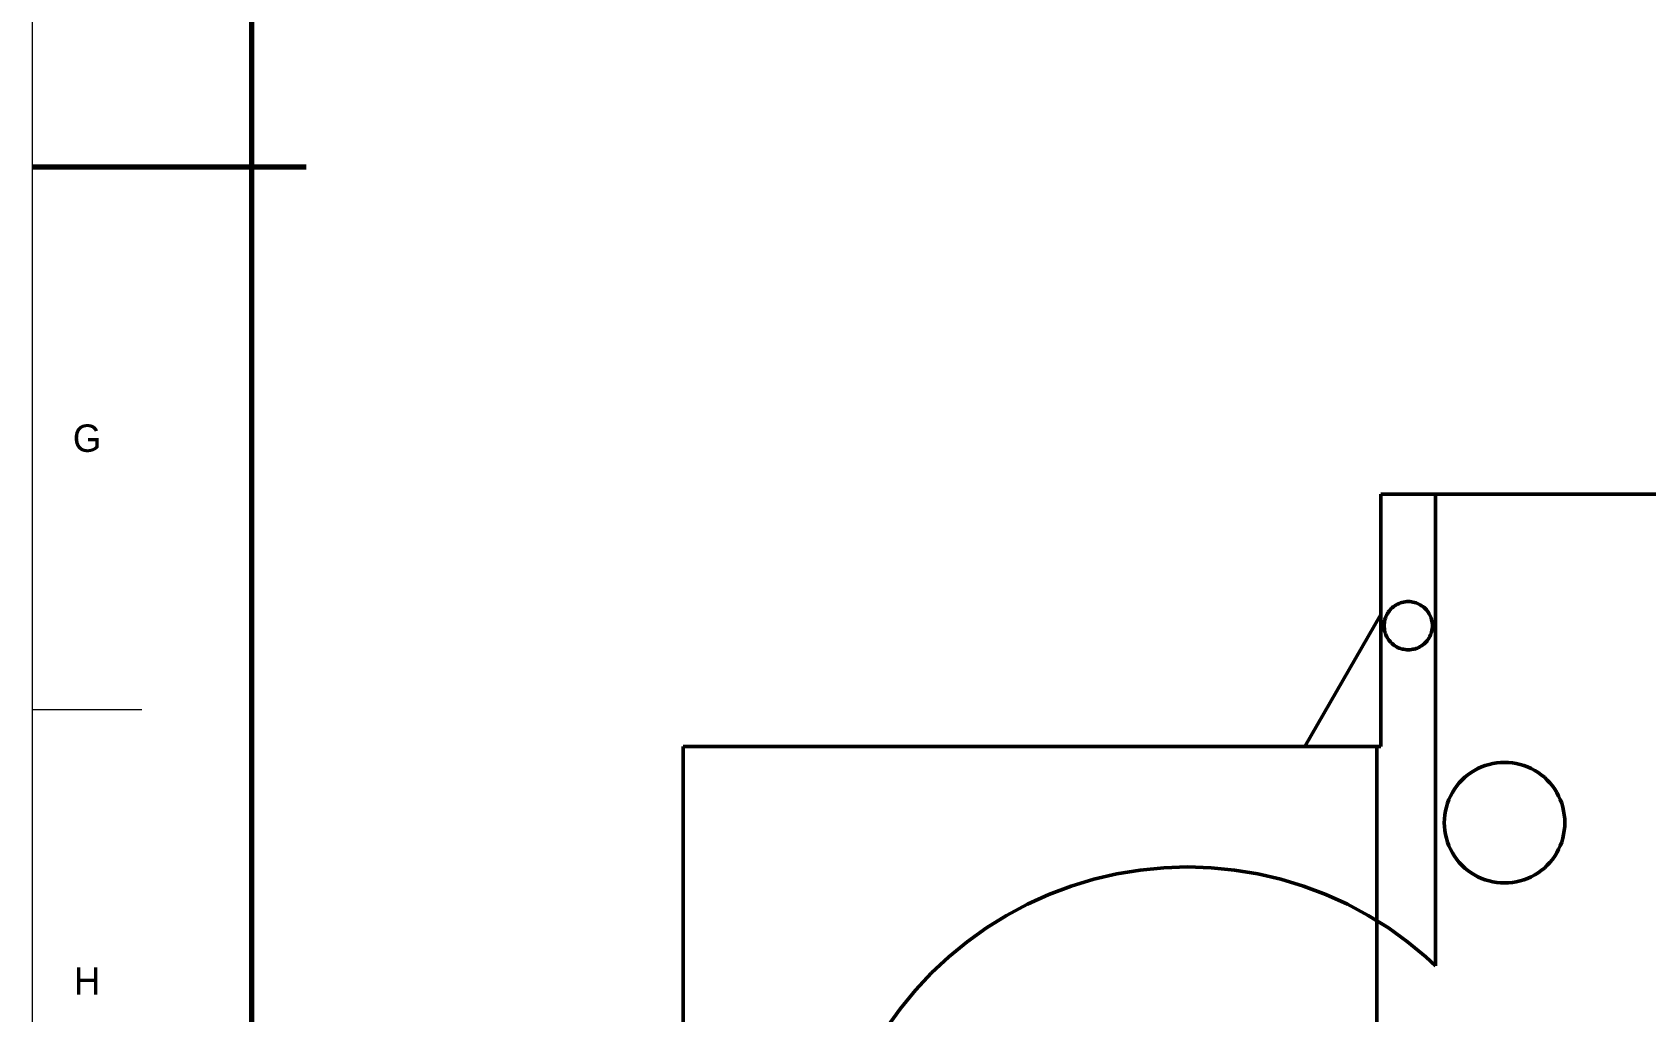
# Model space of a CAD drawing. Header units: millimetres. Extents: x 0 to 841, y 0 to 594.
# Drawn here: x 0 to 147.2, y 219.9 to 309.3 of the extents above; entities that cross this region are included whole.
import ezdxf
from ezdxf.enums import TextEntityAlignment as Align

# ---------------------------------------------------------------- set-up
doc = ezdxf.new("R2010")
doc.units = ezdxf.units.MM
doc.linetypes.add('DASHED', pattern=[1.524, 1.27, -0.254])
for name, color, linetype, lineweight in [('FINA', 7, 'CONTINUOUS', 18), ('NORMA', 7, 'CONTINUOUS', 70), ('OCULTA', 8, 'DASHED', 25), ('TEXTO', 7, 'CONTINUOUS', 25), ('VISIBLE', 7, 'CONTINUOUS', 50)]:
    doc.layers.add(name, color=color, linetype=linetype, lineweight=lineweight)

msp = doc.modelspace()

# ---------------------------------------------------------------- linework, layer by layer
at = {"layer": 'FINA'}
for p, q in [((0, 297), (10, 297)), ((0, 247.5), (10, 247.5))]:
    msp.add_line(p, q, dxfattribs=at)
msp.add_lwpolyline([(0, 0), (841, 0), (841, 594), (0, 594)], close=True, dxfattribs=at)
at = {"layer": 'NORMA'}
msp.add_line((0, 297), (25, 297), dxfattribs=at)
msp.add_lwpolyline([(20, 10), (831, 10), (831, 584), (20, 584)], close=True, dxfattribs=at)
at = {"layer": 'OCULTA'}
for p, q in [((123.03, 256.17), (123.03, 267.14)), ((123.03, 267.14), (128.03, 267.14)), ((123.03, 267.14), (123.03, 267.14)), ((128.03, 267.14), (128.03, 267.14)), ((128.03, 267.14), (128.03, 267.14)), ((128.03, 267.14), (189.38, 267.14)), ((116.09, 244.14), (123.03, 256.17)), ((123.03, 256.17), (123.03, 256.17)), ((123.56, 256.12), (123.63, 256.24)), ((123.63, 256.24), (123.7, 256.37)), ((123.7, 256.37), (123.79, 256.48)), ((123.79, 256.48), (123.88, 256.59)), ((123.88, 256.59), (123.98, 256.7)), ((123.98, 256.7), (124.08, 256.8)), ((124.08, 256.8), (124.19, 256.89)), ((124.19, 256.89), (124.31, 256.97)), ((124.31, 256.97), (124.43, 257.05)), ((124.43, 257.05), (124.56, 257.12)), ((124.56, 257.12), (124.69, 257.18)), ((124.69, 257.18), (124.83, 257.23)), ((124.83, 257.23), (124.96, 257.27)), ((124.96, 257.27), (125.1, 257.3)), ((125.1, 257.3), (125.25, 257.32)), ((125.25, 257.32), (125.39, 257.34)), ((125.39, 257.34), (125.53, 257.34)), ((125.53, 257.34), (125.68, 257.34)), ((125.68, 257.34), (125.82, 257.32)), ((125.82, 257.32), (125.96, 257.3)), ((125.96, 257.3), (126.1, 257.27)), ((126.1, 257.27), (126.24, 257.23)), ((126.24, 257.23), (126.37, 257.18)), ((126.37, 257.18), (126.51, 257.12)), ((126.51, 257.12), (126.63, 257.05)), ((126.75, 256.97), (126.63, 257.05)), ((126.75, 256.97), (126.87, 256.89)), ((126.98, 256.8), (126.87, 256.89)), ((126.98, 256.8), (127.09, 256.7)), ((127.19, 256.59), (127.09, 256.7)), ((127.19, 256.59), (127.28, 256.48)), ((127.36, 256.37), (127.28, 256.48)), ((127.44, 256.24), (127.36, 256.37)), ((127.51, 256.12), (127.44, 256.24)), ((123.33, 255.14), (123.34, 255.29)), ((123.34, 255), (123.33, 255.14)), ((123.34, 255.29), (123.35, 255.43)), ((123.35, 254.86), (123.34, 255)), ((123.35, 255.43), (123.37, 255.57)), ((123.37, 254.71), (123.35, 254.86)), ((123.37, 255.57), (123.41, 255.71)), ((123.41, 254.57), (123.37, 254.71)), ((123.41, 255.71), (123.45, 255.85)), ((123.45, 255.85), (123.5, 255.99)), ((123.5, 255.99), (123.56, 256.12)), ((127.57, 255.99), (127.51, 256.12)), ((127.57, 255.99), (127.62, 255.85)), ((127.66, 255.71), (127.62, 255.85)), ((127.66, 255.71), (127.69, 255.57)), ((127.66, 254.57), (127.69, 254.71)), ((127.71, 255.43), (127.69, 255.57)), ((127.69, 254.71), (127.71, 254.86)), ((127.73, 255.29), (127.71, 255.43)), ((127.71, 254.86), (127.73, 255)), ((127.73, 255.14), (127.73, 255.29)), ((127.73, 255), (127.73, 255.14)), ((123.45, 254.44), (123.41, 254.57)), ((123.5, 254.3), (123.45, 254.44)), ((123.56, 254.17), (123.5, 254.3)), ((123.63, 254.04), (123.56, 254.17)), ((123.7, 253.92), (123.63, 254.04)), ((123.79, 253.8), (123.7, 253.92)), ((123.88, 253.69), (123.79, 253.8)), ((123.98, 253.59), (123.88, 253.69)), ((123.98, 253.59), (124.08, 253.49)), ((124.19, 253.4), (124.08, 253.49)), ((124.19, 253.4), (124.31, 253.31)), ((124.31, 253.31), (124.43, 253.24)), ((124.43, 253.24), (124.56, 253.17)), ((126.51, 253.17), (126.63, 253.24)), ((126.63, 253.24), (126.75, 253.31)), ((126.75, 253.31), (126.87, 253.4)), ((126.87, 253.4), (126.98, 253.49)), ((126.98, 253.49), (127.09, 253.59)), ((127.09, 253.59), (127.19, 253.69)), ((127.19, 253.69), (127.28, 253.8)), ((127.28, 253.8), (127.36, 253.92)), ((127.36, 253.92), (127.44, 254.04)), ((127.44, 254.04), (127.51, 254.17)), ((127.51, 254.17), (127.57, 254.3)), ((127.57, 254.3), (127.62, 254.44)), ((127.62, 254.44), (127.66, 254.57)), ((124.56, 253.17), (124.69, 253.11)), ((124.69, 253.11), (124.83, 253.06)), ((124.83, 253.06), (124.96, 253.02)), ((124.96, 253.02), (125.1, 252.99)), ((125.1, 252.99), (125.25, 252.96)), ((125.25, 252.96), (125.39, 252.95)), ((125.39, 252.95), (125.53, 252.94)), ((125.53, 252.94), (125.68, 252.95)), ((125.68, 252.95), (125.82, 252.96)), ((125.82, 252.96), (125.96, 252.99)), ((125.96, 252.99), (126.1, 253.02)), ((126.1, 253.02), (126.24, 253.06)), ((126.24, 253.06), (126.37, 253.11)), ((126.37, 253.11), (126.51, 253.17)), ((59.38, 156.14), (59.38, 244.14)), ((59.38, 244.14), (90.38, 244.14)), ((59.38, 244.14), (59.38, 244.14)), ((59.38, 244.14), (59.38, 244.14)), ((90.38, 244.14), (116.09, 244.14)), ((116.09, 244.14), (116.09, 244.14)), ((122.68, 244.14), (122.68, 244.14)), ((123.03, 244.14), (123.03, 244.14)), ((130.69, 241.32), (130.97, 241.54)), ((130.97, 241.54), (131.26, 241.75)), ((131.26, 241.75), (131.57, 241.94)), ((131.57, 241.94), (131.89, 242.11)), ((131.89, 242.11), (132.21, 242.26)), ((132.21, 242.26), (132.55, 242.39)), ((132.55, 242.39), (132.9, 242.49)), ((132.9, 242.49), (133.25, 242.57)), ((133.25, 242.57), (133.6, 242.63)), ((133.6, 242.63), (133.96, 242.67)), ((133.96, 242.67), (134.32, 242.68)), ((134.32, 242.68), (134.68, 242.67)), ((134.68, 242.67), (135.04, 242.63)), ((135.04, 242.63), (135.39, 242.57)), ((135.39, 242.57), (135.74, 242.49)), ((135.74, 242.49), (136.09, 242.39)), ((136.42, 242.26), (136.09, 242.39)), ((136.42, 242.26), (136.75, 242.11)), ((136.75, 242.11), (137.07, 241.94)), ((137.07, 241.94), (137.37, 241.75)), ((137.37, 241.75), (137.67, 241.54)), ((137.95, 241.32), (137.67, 241.54)), ((129.56, 239.93), (129.75, 240.24)), ((129.75, 240.24), (129.96, 240.53)), ((129.96, 240.53), (130.18, 240.81)), ((130.18, 240.81), (130.43, 241.07)), ((130.43, 241.07), (130.69, 241.32)), ((138.21, 241.07), (137.95, 241.32)), ((138.21, 241.07), (138.45, 240.81)), ((138.68, 240.53), (138.45, 240.81)), ((138.68, 240.53), (138.89, 240.24)), ((139.08, 239.93), (138.89, 240.24)), ((128.92, 238.25), (129.01, 238.6)), ((129.01, 238.6), (129.11, 238.95)), ((129.11, 238.95), (129.24, 239.28)), ((129.24, 239.28), (129.39, 239.61)), ((129.39, 239.61), (129.56, 239.93)), ((139.08, 239.93), (139.25, 239.61)), ((139.4, 239.28), (139.25, 239.61)), ((139.53, 238.95), (139.4, 239.28)), ((139.63, 238.6), (139.53, 238.95)), ((139.71, 238.25), (139.63, 238.6)), ((128.82, 237.18), (128.83, 237.54)), ((128.83, 236.82), (128.82, 237.18)), ((128.83, 237.54), (128.87, 237.9)), ((128.87, 237.9), (128.92, 238.25)), ((139.77, 237.9), (139.71, 238.25)), ((139.81, 237.54), (139.77, 237.9)), ((139.82, 237.18), (139.81, 237.54)), ((139.81, 236.82), (139.82, 237.18)), ((128.87, 236.46), (128.83, 236.82)), ((128.92, 236.11), (128.87, 236.46)), ((129.01, 235.76), (128.92, 236.11)), ((129.01, 235.76), (129.11, 235.41)), ((139.53, 235.41), (139.63, 235.76)), ((139.63, 235.76), (139.71, 236.11)), ((139.71, 236.11), (139.77, 236.46)), ((139.77, 236.46), (139.81, 236.82)), ((129.24, 235.08), (129.11, 235.41)), ((129.39, 234.75), (129.24, 235.08)), ((129.39, 234.75), (129.56, 234.43)), ((129.75, 234.12), (129.56, 234.43)), ((129.96, 233.83), (129.75, 234.12)), ((138.68, 233.83), (138.89, 234.12)), ((138.89, 234.12), (139.08, 234.43)), ((139.08, 234.43), (139.25, 234.75)), ((139.25, 234.75), (139.4, 235.08)), ((139.4, 235.08), (139.53, 235.41)), ((98.94, 232.51), (101.08, 232.86)), ((101.08, 232.86), (103.22, 233.07)), ((103.22, 233.07), (105.38, 233.14)), ((105.38, 233.14), (107.54, 233.07)), ((107.54, 233.07), (109.69, 232.86)), ((109.69, 232.86), (111.82, 232.51)), ((130.18, 233.55), (129.96, 233.83)), ((130.18, 233.55), (130.43, 233.29)), ((130.43, 233.29), (130.69, 233.04)), ((130.69, 233.04), (130.97, 232.82)), ((131.26, 232.61), (130.97, 232.82)), ((131.26, 232.61), (131.57, 232.42)), ((137.07, 232.42), (137.37, 232.61)), ((137.37, 232.61), (137.67, 232.82)), ((137.67, 232.82), (137.95, 233.04)), ((137.95, 233.04), (138.21, 233.29)), ((138.21, 233.29), (138.45, 233.55)), ((138.45, 233.55), (138.68, 233.83)), ((92.75, 230.63), (94.78, 231.39)), ((94.78, 231.39), (96.84, 232.02)), ((96.84, 232.02), (98.94, 232.51)), ((111.82, 232.51), (113.92, 232.02)), ((115.99, 231.39), (113.92, 232.02)), ((115.99, 231.39), (118.01, 230.63)), ((131.57, 232.42), (131.89, 232.25)), ((131.89, 232.25), (132.21, 232.1)), ((132.55, 231.97), (132.21, 232.1)), ((132.55, 231.97), (132.9, 231.87)), ((132.9, 231.87), (133.25, 231.79)), ((133.25, 231.79), (133.6, 231.73)), ((133.6, 231.73), (133.96, 231.69)), ((133.96, 231.69), (134.32, 231.68)), ((134.32, 231.68), (134.68, 231.69)), ((134.68, 231.69), (135.04, 231.73)), ((135.04, 231.73), (135.39, 231.79)), ((135.39, 231.79), (135.74, 231.87)), ((135.74, 231.87), (136.09, 231.97)), ((136.09, 231.97), (136.42, 232.1)), ((136.42, 232.1), (136.75, 232.25)), ((136.75, 232.25), (137.07, 232.42)), ((88.88, 228.72), (90.79, 229.74)), ((90.79, 229.74), (92.75, 230.63)), ((118.01, 230.63), (119.98, 229.74)), ((121.88, 228.72), (119.98, 229.74)), ((87.05, 227.58), (88.88, 228.72)), ((121.88, 228.72), (122.68, 228.22)), ((122.68, 172.06), (122.68, 228.22)), ((122.68, 228.22), (122.68, 228.22)), ((85.29, 226.32), (87.05, 227.58)), ((83.62, 224.95), (85.29, 226.32)), ((82.05, 223.48), (83.62, 224.95)), ((128.03, 224.12), (128.03, 224.12)), ((80.57, 221.9), (82.05, 223.48)), ((79.2, 220.23), (80.57, 221.9)), ((77.94, 218.48), (79.2, 220.23))]:
    msp.add_line(p, q, dxfattribs=at)
at = {"layer": 'VISIBLE'}
for p, q in [((123.03, 244.14), (123.03, 267.14)), ((123.03, 267.14), (128.03, 267.14)), ((123.03, 256.17), (123.03, 267.14)), ((123.03, 267.14), (123.03, 267.14)), ((123.03, 267.14), (123.03, 267.14)), ((123.03, 267.14), (189.38, 267.14)), ((128.03, 254.62), (128.03, 267.14)), ((128.03, 252.43), (128.03, 267.14)), ((128.03, 267.14), (189.38, 267.14)), ((116.09, 244.14), (123.03, 256.17)), ((116.09, 244.14), (123.03, 256.17)), ((123.03, 244.14), (123.03, 256.17)), ((123.03, 256.17), (123.03, 256.17)), ((123.03, 256.17), (123.03, 256.17)), ((123.03, 256.17), (123.03, 256.17)), ((123.03, 256.17), (123.03, 256.17)), ((123.03, 256.17), (123.03, 256.17)), ((123.56, 256.12), (123.63, 256.24)), ((123.63, 256.24), (123.56, 256.12)), ((123.63, 256.24), (123.7, 256.37)), ((123.7, 256.37), (123.63, 256.24)), ((123.63, 256.24), (123.63, 256.24)), ((123.7, 256.37), (123.79, 256.48)), ((123.79, 256.48), (123.7, 256.37)), ((123.7, 256.37), (123.7, 256.37)), ((123.79, 256.48), (123.88, 256.59)), ((123.88, 256.59), (123.79, 256.48)), ((123.79, 256.48), (123.79, 256.48)), ((123.88, 256.59), (123.98, 256.7)), ((123.98, 256.7), (123.88, 256.59)), ((123.88, 256.59), (123.88, 256.59)), ((123.98, 256.7), (124.08, 256.8)), ((124.08, 256.8), (123.98, 256.7)), ((123.98, 256.7), (123.98, 256.7)), ((124.08, 256.8), (124.19, 256.89)), ((124.19, 256.89), (124.08, 256.8)), ((124.08, 256.8), (124.08, 256.8)), ((124.19, 256.89), (124.31, 256.97)), ((124.31, 256.97), (124.19, 256.89)), ((124.19, 256.89), (124.19, 256.89)), ((124.31, 256.97), (124.43, 257.05)), ((124.43, 257.05), (124.31, 256.97)), ((124.31, 256.97), (124.31, 256.97)), ((124.43, 257.05), (124.56, 257.12)), ((124.56, 257.12), (124.43, 257.05)), ((124.43, 257.05), (124.43, 257.05)), ((124.56, 257.12), (124.69, 257.18)), ((124.69, 257.18), (124.56, 257.12)), ((124.56, 257.12), (124.56, 257.12)), ((124.69, 257.18), (124.83, 257.23)), ((124.83, 257.23), (124.69, 257.18)), ((124.69, 257.18), (124.69, 257.18)), ((124.83, 257.23), (124.96, 257.27)), ((124.96, 257.27), (124.83, 257.23)), ((124.83, 257.23), (124.83, 257.23)), ((124.96, 257.27), (125.1, 257.3)), ((125.1, 257.3), (124.96, 257.27)), ((124.96, 257.27), (124.96, 257.27)), ((125.1, 257.3), (125.25, 257.32)), ((125.25, 257.32), (125.1, 257.3)), ((125.1, 257.3), (125.1, 257.3)), ((125.25, 257.32), (125.39, 257.34)), ((125.39, 257.34), (125.25, 257.32)), ((125.25, 257.32), (125.25, 257.32)), ((125.39, 257.34), (125.53, 257.34)), ((125.53, 257.34), (125.39, 257.34)), ((125.39, 257.34), (125.39, 257.34)), ((125.53, 257.34), (125.68, 257.34)), ((125.68, 257.34), (125.53, 257.34)), ((125.53, 257.34), (125.53, 257.34)), ((125.68, 257.34), (125.82, 257.32)), ((125.82, 257.32), (125.68, 257.34)), ((125.68, 257.34), (125.68, 257.34)), ((125.82, 257.32), (125.96, 257.3)), ((125.96, 257.3), (125.82, 257.32)), ((125.82, 257.32), (125.82, 257.32)), ((125.96, 257.3), (126.1, 257.27)), ((126.1, 257.27), (125.96, 257.3)), ((125.96, 257.3), (125.96, 257.3)), ((126.1, 257.27), (126.24, 257.23)), ((126.24, 257.23), (126.1, 257.27)), ((126.1, 257.27), (126.1, 257.27)), ((126.24, 257.23), (126.37, 257.18)), ((126.24, 257.23), (126.24, 257.23)), ((126.37, 257.18), (126.24, 257.23)), ((126.37, 257.18), (126.51, 257.12)), ((126.51, 257.12), (126.37, 257.18)), ((126.37, 257.18), (126.37, 257.18)), ((126.51, 257.12), (126.63, 257.05)), ((126.63, 257.05), (126.51, 257.12)), ((126.51, 257.12), (126.51, 257.12)), ((126.75, 256.97), (126.63, 257.05)), ((126.75, 256.97), (126.63, 257.05)), ((126.63, 257.05), (126.63, 257.05)), ((126.75, 256.97), (126.87, 256.89)), ((126.87, 256.89), (126.75, 256.97)), ((126.75, 256.97), (126.75, 256.97)), ((126.98, 256.8), (126.87, 256.89)), ((126.98, 256.8), (126.87, 256.89)), ((126.87, 256.89), (126.87, 256.89)), ((126.98, 256.8), (127.09, 256.7)), ((127.09, 256.7), (126.98, 256.8)), ((126.98, 256.8), (126.98, 256.8)), ((127.19, 256.59), (127.09, 256.7)), ((127.19, 256.59), (127.09, 256.7)), ((127.09, 256.7), (127.09, 256.7)), ((127.19, 256.59), (127.28, 256.48)), ((127.28, 256.48), (127.19, 256.59)), ((127.19, 256.59), (127.19, 256.59)), ((127.36, 256.37), (127.28, 256.48)), ((127.36, 256.37), (127.28, 256.48)), ((127.28, 256.48), (127.28, 256.48)), ((127.44, 256.24), (127.36, 256.37)), ((127.44, 256.24), (127.36, 256.37)), ((127.36, 256.37), (127.36, 256.37)), ((127.51, 256.12), (127.44, 256.24)), ((127.51, 256.12), (127.44, 256.24)), ((127.44, 256.24), (127.44, 256.24)), ((123.33, 255.14), (123.34, 255.29)), ((123.34, 255.29), (123.33, 255.14)), ((123.34, 255), (123.33, 255.14)), ((123.33, 255.14), (123.33, 255.14)), ((123.33, 255.14), (123.34, 255)), ((123.34, 255.29), (123.35, 255.43)), ((123.35, 255.43), (123.34, 255.29)), ((123.34, 255.29), (123.34, 255.29)), ((123.35, 254.86), (123.34, 255)), ((123.34, 255), (123.34, 255)), ((123.34, 255), (123.35, 254.86)), ((123.35, 255.43), (123.37, 255.57)), ((123.37, 255.57), (123.35, 255.43)), ((123.35, 255.43), (123.35, 255.43)), ((123.37, 254.71), (123.35, 254.86)), ((123.35, 254.86), (123.35, 254.86)), ((123.35, 254.86), (123.37, 254.71)), ((123.37, 255.57), (123.41, 255.71)), ((123.41, 255.71), (123.37, 255.57)), ((123.37, 255.57), (123.37, 255.57)), ((123.41, 254.57), (123.37, 254.71)), ((123.37, 254.71), (123.37, 254.71)), ((123.37, 254.71), (123.41, 254.57)), ((123.41, 255.71), (123.45, 255.85)), ((123.45, 255.85), (123.41, 255.71)), ((123.41, 255.71), (123.41, 255.71)), ((123.45, 255.85), (123.5, 255.99)), ((123.5, 255.99), (123.45, 255.85)), ((123.45, 255.85), (123.45, 255.85)), ((123.5, 255.99), (123.56, 256.12)), ((123.56, 256.12), (123.5, 255.99)), ((123.5, 255.99), (123.5, 255.99)), ((123.56, 256.12), (123.56, 256.12)), ((127.57, 255.99), (127.51, 256.12)), ((127.57, 255.99), (127.51, 256.12)), ((127.51, 256.12), (127.51, 256.12)), ((127.57, 255.99), (127.62, 255.85)), ((127.62, 255.85), (127.57, 255.99)), ((127.57, 255.99), (127.57, 255.99)), ((127.66, 255.71), (127.62, 255.85)), ((127.66, 255.71), (127.62, 255.85)), ((127.62, 255.85), (127.62, 255.85)), ((127.66, 255.71), (127.69, 255.57)), ((127.69, 255.57), (127.66, 255.71)), ((127.66, 255.71), (127.66, 255.71)), ((127.66, 254.57), (127.69, 254.71)), ((127.66, 254.57), (127.69, 254.71)), ((127.71, 255.43), (127.69, 255.57)), ((127.71, 255.43), (127.69, 255.57)), ((127.69, 255.57), (127.69, 255.57)), ((127.69, 254.71), (127.71, 254.86)), ((127.69, 254.71), (127.71, 254.86)), ((127.69, 254.71), (127.69, 254.71)), ((127.73, 255.29), (127.71, 255.43)), ((127.73, 255.29), (127.71, 255.43)), ((127.71, 255.43), (127.71, 255.43)), ((127.71, 254.86), (127.73, 255)), ((127.71, 254.86), (127.73, 255)), ((127.71, 254.86), (127.71, 254.86)), ((127.73, 255.14), (127.73, 255.29)), ((127.73, 255.14), (127.73, 255.29)), ((127.73, 255.29), (127.73, 255.29)), ((127.73, 255), (127.73, 255.14)), ((127.73, 255), (127.73, 255.14)), ((127.73, 255.14), (127.73, 255.14)), ((127.73, 255), (127.73, 255)), ((123.45, 254.44), (123.41, 254.57)), ((123.41, 254.57), (123.41, 254.57)), ((123.41, 254.57), (123.45, 254.44)), ((123.5, 254.3), (123.45, 254.44)), ((123.45, 254.44), (123.45, 254.44)), ((123.45, 254.44), (123.5, 254.3)), ((123.56, 254.17), (123.5, 254.3)), ((123.5, 254.3), (123.5, 254.3)), ((123.5, 254.3), (123.56, 254.17)), ((123.63, 254.04), (123.56, 254.17)), ((123.56, 254.17), (123.56, 254.17)), ((123.56, 254.17), (123.63, 254.04)), ((123.7, 253.92), (123.63, 254.04)), ((123.63, 254.04), (123.63, 254.04)), ((123.63, 254.04), (123.7, 253.92)), ((123.79, 253.8), (123.7, 253.92)), ((123.7, 253.92), (123.7, 253.92)), ((123.7, 253.92), (123.79, 253.8)), ((123.88, 253.69), (123.79, 253.8)), ((123.79, 253.8), (123.79, 253.8)), ((123.79, 253.8), (123.88, 253.69)), ((123.98, 253.59), (123.88, 253.69)), ((123.88, 253.69), (123.88, 253.69)), ((123.88, 253.69), (123.98, 253.59)), ((123.98, 253.59), (124.08, 253.49)), ((123.98, 253.59), (123.98, 253.59)), ((123.98, 253.59), (124.08, 253.49)), ((124.19, 253.4), (124.08, 253.49)), ((124.08, 253.49), (124.08, 253.49)), ((124.08, 253.49), (124.19, 253.4)), ((124.19, 253.4), (124.31, 253.31)), ((124.19, 253.4), (124.19, 253.4)), ((124.19, 253.4), (124.31, 253.31)), ((124.31, 253.31), (124.43, 253.24)), ((124.31, 253.31), (124.31, 253.31)), ((124.31, 253.31), (124.43, 253.24)), ((124.43, 253.24), (124.56, 253.17)), ((124.43, 253.24), (124.43, 253.24)), ((124.43, 253.24), (124.56, 253.17)), ((126.51, 253.17), (126.63, 253.24)), ((126.51, 253.17), (126.63, 253.24)), ((126.63, 253.24), (126.75, 253.31)), ((126.63, 253.24), (126.75, 253.31)), ((126.63, 253.24), (126.63, 253.24)), ((126.75, 253.31), (126.87, 253.4)), ((126.75, 253.31), (126.87, 253.4)), ((126.75, 253.31), (126.75, 253.31)), ((126.87, 253.4), (126.98, 253.49)), ((126.87, 253.4), (126.98, 253.49)), ((126.87, 253.4), (126.87, 253.4)), ((126.98, 253.49), (127.09, 253.59)), ((126.98, 253.49), (127.09, 253.59)), ((126.98, 253.49), (126.98, 253.49)), ((127.09, 253.59), (127.19, 253.69)), ((127.09, 253.59), (127.19, 253.69)), ((127.09, 253.59), (127.09, 253.59)), ((127.19, 253.69), (127.28, 253.8)), ((127.19, 253.69), (127.28, 253.8)), ((127.19, 253.69), (127.19, 253.69)), ((127.28, 253.8), (127.36, 253.92)), ((127.28, 253.8), (127.36, 253.92)), ((127.28, 253.8), (127.28, 253.8)), ((127.36, 253.92), (127.44, 254.04)), ((127.36, 253.92), (127.44, 254.04)), ((127.36, 253.92), (127.36, 253.92)), ((127.44, 254.04), (127.51, 254.17)), ((127.44, 254.04), (127.51, 254.17)), ((127.44, 254.04), (127.44, 254.04)), ((127.51, 254.17), (127.57, 254.3)), ((127.51, 254.17), (127.57, 254.3)), ((127.51, 254.17), (127.51, 254.17)), ((127.57, 254.3), (127.62, 254.44)), ((127.57, 254.3), (127.62, 254.44)), ((127.57, 254.3), (127.57, 254.3)), ((127.62, 254.44), (127.66, 254.57)), ((127.62, 254.44), (127.66, 254.57)), ((127.62, 254.44), (127.62, 254.44)), ((127.66, 254.57), (127.66, 254.57)), ((128.03, 244.14), (128.03, 254.62)), ((124.56, 253.17), (124.69, 253.11)), ((124.56, 253.17), (124.56, 253.17)), ((124.56, 253.17), (124.69, 253.11)), ((124.69, 253.11), (124.83, 253.06)), ((124.69, 253.11), (124.69, 253.11)), ((124.69, 253.11), (124.83, 253.06)), ((124.83, 253.06), (124.96, 253.02)), ((124.83, 253.06), (124.83, 253.06)), ((124.83, 253.06), (124.96, 253.02)), ((124.96, 253.02), (125.1, 252.99)), ((124.96, 253.02), (124.96, 253.02)), ((124.96, 253.02), (125.1, 252.99)), ((125.1, 252.99), (125.25, 252.96)), ((125.1, 252.99), (125.1, 252.99)), ((125.1, 252.99), (125.25, 252.96)), ((125.25, 252.96), (125.39, 252.95)), ((125.25, 252.96), (125.25, 252.96)), ((125.25, 252.96), (125.39, 252.95)), ((125.39, 252.95), (125.53, 252.94)), ((125.39, 252.95), (125.39, 252.95)), ((125.39, 252.95), (125.53, 252.94)), ((125.53, 252.94), (125.68, 252.95)), ((125.53, 252.94), (125.68, 252.95)), ((125.53, 252.94), (125.53, 252.94)), ((125.68, 252.95), (125.82, 252.96)), ((125.68, 252.95), (125.82, 252.96)), ((125.68, 252.95), (125.68, 252.95)), ((125.82, 252.96), (125.96, 252.99)), ((125.82, 252.96), (125.96, 252.99)), ((125.82, 252.96), (125.82, 252.96)), ((125.96, 252.99), (126.1, 253.02)), ((125.96, 252.99), (126.1, 253.02)), ((125.96, 252.99), (125.96, 252.99)), ((126.1, 253.02), (126.24, 253.06)), ((126.1, 253.02), (126.24, 253.06)), ((126.1, 253.02), (126.1, 253.02)), ((126.24, 253.06), (126.37, 253.11)), ((126.24, 253.06), (126.37, 253.11)), ((126.24, 253.06), (126.24, 253.06)), ((126.37, 253.11), (126.51, 253.17)), ((126.37, 253.11), (126.51, 253.17)), ((126.37, 253.11), (126.37, 253.11)), ((126.51, 253.17), (126.51, 253.17)), ((128.03, 224.12), (128.03, 252.43)), ((59.38, 156.14), (59.38, 244.14)), ((59.38, 244.14), (122.68, 244.14)), ((59.38, 156.14), (59.38, 244.14)), ((59.38, 244.14), (59.38, 244.14)), ((59.38, 244.14), (59.38, 244.14)), ((59.38, 244.14), (116.09, 244.14)), ((116.09, 244.14), (123.03, 244.14)), ((116.09, 244.14), (116.09, 244.14)), ((116.09, 244.14), (116.09, 244.14)), ((116.09, 244.14), (116.09, 244.14)), ((116.09, 244.14), (116.09, 244.14)), ((116.09, 244.14), (116.09, 244.14)), ((116.09, 244.14), (116.09, 244.14)), ((116.09, 244.14), (116.09, 244.14)), ((116.09, 244.14), (116.09, 244.14)), ((116.09, 244.14), (116.09, 244.14)), ((116.09, 244.14), (116.09, 244.14)), ((116.09, 244.14), (116.09, 244.14)), ((122.68, 228.22), (122.68, 244.14)), ((122.68, 244.14), (123.03, 244.14)), ((122.68, 156.14), (122.68, 244.14)), ((128.03, 224.12), (128.03, 244.14)), ((130.69, 241.32), (130.97, 241.54)), ((130.97, 241.54), (131.26, 241.75)), ((131.26, 241.75), (131.57, 241.94)), ((131.57, 241.94), (131.89, 242.11)), ((131.89, 242.11), (132.21, 242.26)), ((132.21, 242.26), (132.55, 242.39)), ((132.55, 242.39), (132.9, 242.49)), ((132.9, 242.49), (133.25, 242.57)), ((133.25, 242.57), (133.6, 242.63)), ((133.6, 242.63), (133.96, 242.67)), ((133.96, 242.67), (134.32, 242.68)), ((134.32, 242.68), (134.68, 242.67)), ((134.68, 242.67), (135.04, 242.63)), ((135.04, 242.63), (135.39, 242.57)), ((135.39, 242.57), (135.74, 242.49)), ((135.74, 242.49), (136.09, 242.39)), ((136.42, 242.26), (136.09, 242.39)), ((136.42, 242.26), (136.75, 242.11)), ((136.75, 242.11), (137.07, 241.94)), ((137.07, 241.94), (137.37, 241.75)), ((137.37, 241.75), (137.67, 241.54)), ((137.95, 241.32), (137.67, 241.54)), ((129.56, 239.93), (129.75, 240.24)), ((129.75, 240.24), (129.96, 240.53)), ((129.96, 240.53), (130.18, 240.81)), ((130.18, 240.81), (130.43, 241.07)), ((130.43, 241.07), (130.69, 241.32)), ((138.21, 241.07), (137.95, 241.32)), ((138.21, 241.07), (138.45, 240.81)), ((138.68, 240.53), (138.45, 240.81)), ((138.68, 240.53), (138.89, 240.24)), ((139.08, 239.93), (138.89, 240.24)), ((128.92, 238.25), (129.01, 238.6)), ((129.01, 238.6), (129.11, 238.95)), ((129.11, 238.95), (129.24, 239.28)), ((129.24, 239.28), (129.39, 239.61)), ((129.39, 239.61), (129.56, 239.93)), ((139.08, 239.93), (139.25, 239.61)), ((139.4, 239.28), (139.25, 239.61)), ((139.53, 238.95), (139.4, 239.28)), ((139.63, 238.6), (139.53, 238.95)), ((139.71, 238.25), (139.63, 238.6)), ((128.82, 237.18), (128.83, 237.54)), ((128.83, 236.82), (128.82, 237.18)), ((128.83, 237.54), (128.87, 237.9)), ((128.87, 237.9), (128.92, 238.25)), ((139.77, 237.9), (139.71, 238.25)), ((139.81, 237.54), (139.77, 237.9)), ((139.82, 237.18), (139.81, 237.54)), ((139.81, 236.82), (139.82, 237.18)), ((128.87, 236.46), (128.83, 236.82)), ((128.92, 236.11), (128.87, 236.46)), ((129.01, 235.76), (128.92, 236.11)), ((129.01, 235.76), (129.11, 235.41)), ((139.53, 235.41), (139.63, 235.76)), ((139.63, 235.76), (139.71, 236.11)), ((139.71, 236.11), (139.77, 236.46)), ((139.77, 236.46), (139.81, 236.82)), ((129.24, 235.08), (129.11, 235.41)), ((129.39, 234.75), (129.24, 235.08)), ((129.39, 234.75), (129.56, 234.43)), ((129.75, 234.12), (129.56, 234.43)), ((129.96, 233.83), (129.75, 234.12)), ((138.68, 233.83), (138.89, 234.12)), ((138.89, 234.12), (139.08, 234.43)), ((139.08, 234.43), (139.25, 234.75)), ((139.25, 234.75), (139.4, 235.08)), ((139.4, 235.08), (139.53, 235.41)), ((98.94, 232.51), (101.08, 232.86)), ((101.08, 232.86), (103.22, 233.07)), ((103.22, 233.07), (105.38, 233.14)), ((105.38, 233.14), (107.54, 233.07)), ((107.54, 233.07), (109.69, 232.86)), ((109.69, 232.86), (111.82, 232.51)), ((130.18, 233.55), (129.96, 233.83)), ((130.18, 233.55), (130.43, 233.29)), ((130.43, 233.29), (130.69, 233.04)), ((130.69, 233.04), (130.97, 232.82)), ((131.26, 232.61), (130.97, 232.82)), ((131.26, 232.61), (131.57, 232.42)), ((137.07, 232.42), (137.37, 232.61)), ((137.37, 232.61), (137.67, 232.82)), ((137.67, 232.82), (137.95, 233.04)), ((137.95, 233.04), (138.21, 233.29)), ((138.21, 233.29), (138.45, 233.55)), ((138.45, 233.55), (138.68, 233.83)), ((92.75, 230.63), (94.78, 231.39)), ((94.78, 231.39), (96.84, 232.02)), ((96.84, 232.02), (98.94, 232.51)), ((111.82, 232.51), (113.92, 232.02)), ((115.99, 231.39), (113.92, 232.02)), ((115.99, 231.39), (118.01, 230.63)), ((131.57, 232.42), (131.89, 232.25)), ((131.89, 232.25), (132.21, 232.1)), ((132.55, 231.97), (132.21, 232.1)), ((132.55, 231.97), (132.9, 231.87)), ((132.9, 231.87), (133.25, 231.79)), ((133.25, 231.79), (133.6, 231.73)), ((133.6, 231.73), (133.96, 231.69)), ((133.96, 231.69), (134.32, 231.68)), ((134.32, 231.68), (134.68, 231.69)), ((134.68, 231.69), (135.04, 231.73)), ((135.04, 231.73), (135.39, 231.79)), ((135.39, 231.79), (135.74, 231.87)), ((135.74, 231.87), (136.09, 231.97)), ((136.09, 231.97), (136.42, 232.1)), ((136.42, 232.1), (136.75, 232.25)), ((136.75, 232.25), (137.07, 232.42)), ((88.88, 228.72), (90.79, 229.74)), ((90.79, 229.74), (92.75, 230.63)), ((118.01, 230.63), (119.98, 229.74)), ((121.88, 228.72), (119.98, 229.74)), ((87.05, 227.58), (88.88, 228.72)), ((121.88, 228.72), (123.72, 227.58)), ((122.68, 228.22), (123.72, 227.58)), ((85.29, 226.32), (87.05, 227.58)), ((123.72, 227.58), (125.47, 226.32)), ((123.72, 227.58), (125.47, 226.32)), ((83.62, 224.95), (85.29, 226.32)), ((125.47, 226.32), (127.14, 224.95)), ((125.47, 226.32), (127.14, 224.95)), ((82.05, 223.48), (83.62, 224.95)), ((127.14, 224.95), (128.03, 224.12)), ((127.14, 224.95), (128.03, 224.12)), ((80.57, 221.9), (82.05, 223.48)), ((79.2, 220.23), (80.57, 221.9)), ((77.94, 218.48), (79.2, 220.23))]:
    msp.add_line(p, q, dxfattribs=at)

# ---------------------------------------------------------------- texts
at = {"layer": 'TEXTO'}
for s, p in [('G', (5, 272.25)), ('H', (5, 222.75))]:
    msp.add_text(s, height=2.5, dxfattribs=at).set_placement(p, align=Align.MIDDLE_CENTER)

doc.saveas('drawing.dxf')
